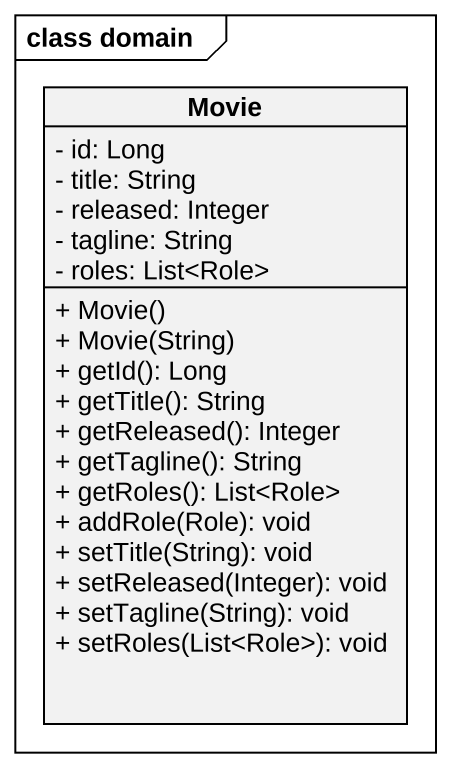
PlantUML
@startuml
mainframe class domain
hide circle
hide empty members
skinparam classAttributeIconSize 0
class Movie {
  - id: Long
  - title: String
  - released: Integer
  - tagline: String
  - roles: List<Role>
  + Movie()
  + Movie(String)
  + getId(): Long
  + getTitle(): String
  + getReleased(): Integer
  + getTagline(): String
  + getRoles(): List<Role>
  + addRole(Role): void
  + setTitle(String): void
  + setReleased(Integer): void
  + setTagline(String): void
  + setRoles(List<Role>): void
}
@enduml
